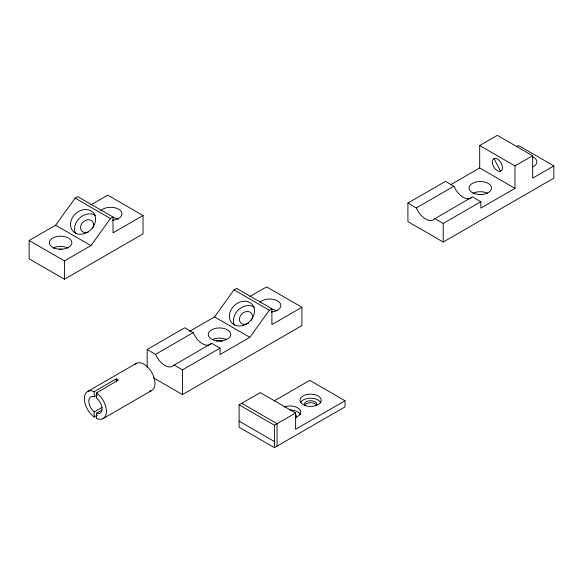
<?xml version="1.0" encoding="UTF-8"?>
<svg xmlns="http://www.w3.org/2000/svg" width="583" height="583" viewBox="0 0 583 583"><rect width="100%" height="100%" fill="white"/><g stroke="black" fill="none" stroke-linecap="round" stroke-linejoin="round"><path stroke-width="0.87" d="M96.501 392.978L96.523 398.131A9.364 5.407 60 0 1 102.018 408.836A9.364 5.407 60 0 1 96.523 413.194L96.501 418.324L96.938 418.521A15.603 9.007 60 0 0 106.434 411.379A15.603 9.007 60 0 0 96.938 393.285L96.501 392.978L118.327 380.058A15.603 9.007 60 0 0 116.272 378.906L94.198 391.652A15.603 9.007 60 0 0 84.367 398.641A15.603 9.007 60 0 0 94.198 416.983L97.448 415.227M55.633 225.206L75.127 198.125L77.707 196.639L113.015 217.029L113.015 232.85L143.032 215.521L143.032 233.87L64.465 279.235L29.15 258.845L29.15 240.495L55.633 225.206L90.948 245.596L110.442 218.516L113.015 217.029M189.475 331.406L214.529 316.941L234.023 289.86L236.596 288.374L271.911 308.764L271.911 324.585L301.921 307.256L301.921 325.606L182.479 394.567L153.438 377.806M147.164 367.122L147.164 349.472L155.654 354.508A15.603 9.007 60 0 0 173.785 365.301L211.665 343.285L220.09 348.146L220.09 354.5L249.837 337.331L269.331 310.251L271.911 308.764M211.665 343.285L211.403 343.584A15.603 9.007 60 0 1 210.536 344.313M515.008 188.36L479.692 167.97L479.692 145.546L515.008 165.929L515.008 188.36L480.844 208.08L480.844 201.718L472.419 196.857L434.539 218.88A15.603 9.007 60 0 1 416.408 208.087L407.918 203.052L407.918 221.642L443.233 242.025L553.85 178.165L553.85 165.929L518.535 145.546L516.968 146.45M90.788 204.91L107.717 195.137L143.032 215.521M29.15 240.495L64.465 260.885L90.948 245.596M479.692 145.546L497.35 135.351L532.665 155.734L532.665 178.165L553.85 165.929M147.164 349.472L184.782 327.755L193.272 332.791A15.603 9.007 60 0 0 209.006 345.012M407.918 203.052L445.536 181.335L454.026 186.371A15.603 9.007 60 0 0 470.809 198.176M249.677 296.645L266.613 286.872L301.921 307.256M87.537 391.528L136.087 363.5M155.588 354.333L193.199 332.616M450.965 184.556L479.692 167.97M416.342 207.912L453.953 186.196M94.293 417.049L94.067 411.736A9.364 5.407 60 0 1 88.776 401.191A9.364 5.407 60 0 1 94.067 396.753L97.448 395.019M515.008 165.929L532.665 155.734M94.293 411.911L102.178 407.357M96.523 413.194L102.047 410.009M174.055 365.002L182.479 369.862L220.09 348.146M103.016 418.63L151.573 390.595M434.809 218.574L443.233 223.435L480.844 201.718M239.103 404.835L260.295 392.607L295.603 412.99L295.603 429.299L345.041 400.761L345.041 406.876L274.418 447.649L239.103 427.266L239.103 404.835L274.418 425.226L295.603 412.99M274.418 400.761L309.733 380.371L345.041 400.761M75.127 198.125L110.442 218.516M234.023 289.86L269.331 310.251M214.529 316.941L249.837 337.331M241.756 403.305L277.063 423.695L277.063 446.119M239.103 421.145L274.418 441.535M494.02 158.474L500.557 171.242M116.272 378.906L116.316 381.501M94.198 391.652L94.293 396.841M443.233 223.435L443.233 242.025M274.418 425.226L274.418 447.649M182.479 369.862L182.479 394.567M64.465 260.885L64.465 279.235M295.654 416.583A6.245 3.607 0 0 1 296.251 417.654M304.523 405.579A6.245 3.607 0 0 1 310.615 402.766A6.245 3.607 0 0 1 316.707 405.579M295.253 414.149A6.245 3.607 0 0 1 295.654 417.814M305.055 405.965A6.245 3.607 0 0 1 310.222 400.732A6.245 3.607 0 0 1 316.489 405.549M316.343 405.761A6.245 3.607 0 0 1 316.175 405.965M284.125 407.036A10.611 6.129 0 0 1 299.05 408.814A10.611 6.129 0 0 1 295.494 417.377M300.42 402.62A10.611 6.129 0 0 1 310.95 398.204A10.611 6.129 0 0 1 320.971 402.991M289.758 410.053A10.611 6.129 0 0 1 300.442 414.841M471.742 197.55A15.603 9.007 60 0 1 471.29 197.892M532.505 156.718A11.259 6.5 0 0 1 532.505 166.993M472.82 193.345A11.259 6.5 0 0 1 487.716 193.345M478.417 194.613A6.515 3.76 0 0 1 482.411 194.664M210.055 344.597A15.603 9.007 60 0 1 209.545 344.83M259.909 302.22A11.259 6.5 0 0 1 278.922 301.877A11.259 6.5 0 0 1 271.365 311.949M212.613 339.503A11.259 6.5 0 0 1 226.415 339.503M216.541 341.295A6.515 3.76 0 0 1 222.4 341.266M271.365 309.303A11.259 6.5 0 0 1 277.049 310.848M271.357 312.102A6.515 3.76 0 0 1 271.744 312.167M234.402 325.001A13.737 11.048 -43.2 0 1 238.768 309.558A13.737 11.048 -43.2 0 1 254.428 307.19M247.061 323.944A7.193 5.786 -43.2 0 1 239.445 318.748A7.193 5.786 -43.2 0 1 248.176 311.49A7.193 5.786 -43.2 0 1 251.448 320.293M248.642 323.157A7.193 5.786 -43.2 0 1 248.256 323.383M88.171 232.209A7.193 5.786 -43.2 0 1 80.541 227.151A7.193 5.786 -43.2 0 1 89.024 219.725A7.193 5.786 -43.2 0 1 92.777 228.172M59.167 249.24A6.515 3.76 0 0 1 61.98 249.225M100.677 210.842A11.259 6.5 0 0 1 119.821 209.975A11.259 6.5 0 0 1 112.475 220.214M53.177 248.03A11.259 6.5 0 0 1 68.073 248.03M112.475 217.568A11.259 6.5 0 0 1 118.16 219.113M112.854 220.432A6.515 3.76 0 0 1 113.598 220.614M75.513 233.266A13.737 11.048 -43.2 0 1 79.878 217.823A13.737 11.048 -43.2 0 1 95.539 215.455M134.79 364.586A15.603 9.007 60 0 1 152.054 373.003A15.603 9.007 60 0 1 149.372 391.208M305.018 405.455A10.611 6.129 0 0 0 321.218 400.441A10.611 6.129 0 0 0 305.601 394.851A10.611 6.129 0 0 0 305.018 405.455M474.336 193.549A11.259 6.5 0 0 0 491.527 188.229A11.259 6.5 0 0 0 474.948 182.297A11.259 6.5 0 0 0 474.336 193.549M492.387 163.262A7.193 4.154 60 0 0 500.797 171.14A7.193 4.154 60 0 0 498.866 160.106A7.193 4.154 60 0 0 492.387 163.262M213.582 339.976A11.259 6.5 0 0 0 230.773 334.649A11.259 6.5 0 0 0 214.194 328.717A11.259 6.5 0 0 0 213.582 339.976M243.446 325.278A13.737 11.048 -43.2 0 0 251.958 304.209A13.737 11.048 -43.2 0 0 230.387 311.3A13.737 11.048 -43.2 0 0 243.446 325.278M54.693 248.241A11.259 6.5 0 0 0 71.877 242.914A11.259 6.5 0 0 0 55.305 236.982A11.259 6.5 0 0 0 54.693 248.241M84.557 233.543A13.737 11.048 -43.2 0 0 93.061 212.474A13.737 11.048 -43.2 0 0 71.49 219.565A13.737 11.048 -43.2 0 0 84.557 233.543"/></g></svg>
